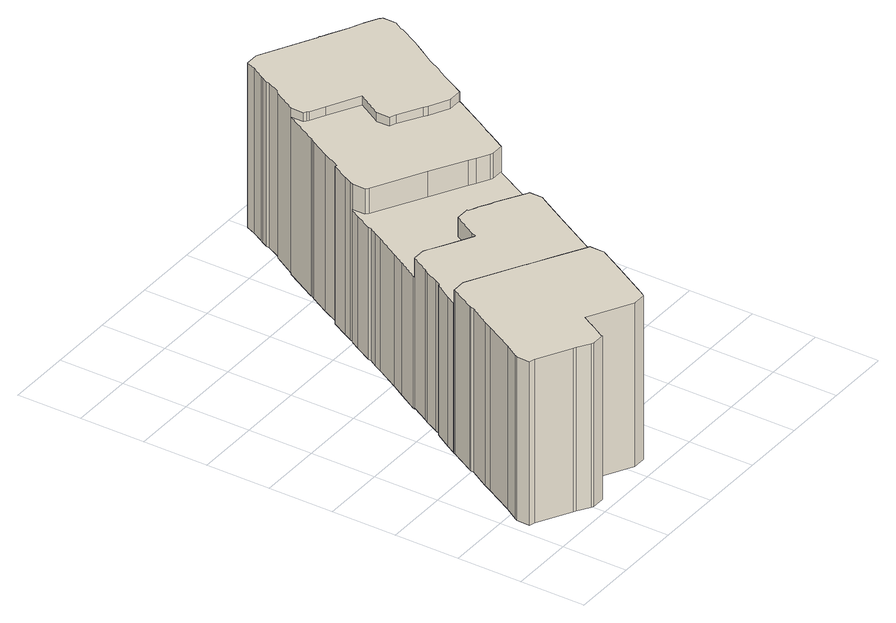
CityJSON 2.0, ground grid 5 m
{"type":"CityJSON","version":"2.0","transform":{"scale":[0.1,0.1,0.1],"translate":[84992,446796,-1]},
"CityObjects":{
"building1":{"type":"Building","children":["building1-1"]},
"building1-1":{"type":"BuildingPart","parents":["building1"],"geometry":[{"type":"Solid","lod":"1.3","boundaries":[[[[0,1,2,3]],[[2,4,5,3]],[[5,6,7,8,9,10,11,12,13,14,15,16,17,18,19,20,21,22,23,24,25,26,27,28,29,30,31,32,33,34,35,36,37,38,39,0,3]],[[39,40,1,0]],[[1,40,41,42,43,44,45,46,47,48,49,50,51,52,53,54,55,56,57,58,59,60,61,62,63,64,65,66,67,68,69,70,71,72,4,2]],[[4,72,6,5]],[[72,71,7,6]],[[71,70,8,7]],[[70,69,9,8]],[[69,68,10,9]],[[68,67,11,10]],[[67,66,12,11]],[[66,65,13,12]],[[65,64,14,13]],[[64,63,15,14]],[[63,62,16,15]],[[62,61,17,16]],[[61,60,18,17]],[[60,59,19,18]],[[59,58,20,19]],[[58,57,73,21,20]],[[73,74,75,21]],[[76,77,78,30]],[[30,78,49,48,31]],[[31,48,47,32]],[[32,47,46,33]],[[33,46,45,34]],[[34,45,44,35]],[[35,44,43,36]],[[36,43,42,37]],[[37,42,41,38]],[[38,41,40,39]],[[79,50,49,78]],[[80,51,50,79]],[[81,52,51,80]],[[82,53,52,81]],[[83,54,53,82]],[[84,55,54,83]],[[85,56,55,84]],[[57,56,85,73]],[[77,86,87,88,89,90,91,92,93,94,95,96,97,98,99,100,101,102,103,104,105,106,107,108,109,110,74,73,85,84,83,82,81,80,79,78]],[[74,110,111,75]],[[28,27,26,25,24,23,22,21,75,111,112,113,114,115,116,117,118,119,120,121,122,123,124,125,126,127,128,129,130,131,76,30,29]],[[131,86,77,76]],[[130,87,86,131]],[[129,88,87,130]],[[128,89,88,129]],[[127,90,89,128]],[[126,91,90,127]],[[125,132,92,91,126]],[[133,93,92,132]],[[134,94,93,133]],[[135,95,94,134]],[[136,96,95,135]],[[137,97,96,136]],[[138,98,97,137]],[[139,99,98,138]],[[140,100,99,139]],[[141,101,100,140]],[[142,102,101,141]],[[143,103,102,142]],[[144,104,103,143]],[[145,105,104,144]],[[146,106,105,145]],[[147,107,106,146]],[[108,107,147,148]],[[109,108,148,113,112]],[[110,109,112,111]],[[113,148,149,150,151]],[[114,113,151,152]],[[115,114,152,153]],[[116,115,153,154]],[[117,116,154,155]],[[118,117,155,156]],[[119,118,156,157]],[[120,119,157,158]],[[121,120,158,159]],[[122,121,159,160]],[[123,122,160,161]],[[124,123,161,162]],[[163,125,124,162]],[[164,165,132,125,163]],[[165,166,167,168,169,170,171,172,173,174,175,176,177,178,179,180,181,182,183,184,185,149,148,147,146,145,144,143,142,141,140,139,138,137,136,135,134,133,132]],[[149,185,186,150]],[[161,160,159,158,157,156,155,154,153,152,151,150,186,187,188,189,190,191,192,193,194,195,196,197,198,199,200,201,202,203,164,163,162]],[[203,166,165,164]],[[202,167,166,203]],[[201,168,167,202]],[[200,169,168,201]],[[199,170,169,200]],[[198,171,170,199]],[[197,172,171,198]],[[196,173,172,197]],[[195,174,173,196]],[[204,205,206,174,195]],[[174,206,207,175]],[[207,208,176,175]],[[208,209,177,176]],[[209,210,178,177]],[[210,211,179,178]],[[211,212,180,179]],[[212,213,181,180]],[[213,214,182,181]],[[182,214,215,216,189]],[[183,182,189,188]],[[184,183,188,187]],[[185,184,187,186]],[[194,193,192,191,190,189,216,217,218,219,220,221,222,223,224,225,226,227,228,229,230,231,232,233,234,235,236,237,238,239,240,241,242,243,204,195]],[[243,244,205,204]],[[206,205,244,245,246,247,248,249,250,251,252,253,254,255,256,257,258,259,260,261,262,263,264,265,266,267,215,214,213,212,211,210,209,208,207]],[[215,267,217,216]],[[267,266,218,217]],[[266,265,219,218]],[[265,264,268,220,219]],[[268,269,221,220]],[[221,269,270,222]],[[222,270,271,223]],[[223,271,272,224]],[[272,273,225,224]],[[273,274,226,225]],[[274,275,227,226]],[[227,275,276,228]],[[228,276,277,229]],[[229,277,278,230]],[[230,278,279,231]],[[231,279,280,232]],[[232,280,281,233]],[[233,281,282,234]],[[234,282,283,235]],[[235,283,252,251,236]],[[236,251,250,237]],[[237,250,249,238]],[[238,249,248,239]],[[239,248,247,240]],[[240,247,246,241]],[[241,246,245,242]],[[242,245,244,243]],[[284,285,286,252,283]],[[252,286,287,253]],[[287,288,254,253]],[[288,289,255,254]],[[289,290,256,255]],[[290,291,257,256]],[[257,291,292,258]],[[258,292,293,259]],[[293,294,260,259]],[[294,295,261,260]],[[295,296,262,261]],[[296,297,263,262]],[[297,298,264,263]],[[264,298,299,300,268]],[[282,281,280,279,278,277,276,275,274,273,272,271,270,269,268,300,301,302,303,304,305,306,307,308,309,310,311,312,313,314,315,316,317,318,319,320,321,322,323,324,325,326,327,284,283]],[[327,328,285,284]],[[286,285,328,329,330,331,332,333,334,335,336,337,338,339,340,341,342,343,344,345,346,347,348,349,350,351,352,353,354,299,298,297,296,295,294,293,292,291,290,289,288,287]],[[299,354,301,300]],[[354,353,302,301]],[[353,352,303,302]],[[352,351,304,303]],[[351,350,305,304]],[[350,349,306,305]],[[349,348,307,306]],[[348,347,308,307]],[[347,346,309,308]],[[346,345,310,309]],[[310,345,344,311]],[[311,344,343,312]],[[312,343,342,313]],[[313,342,341,314]],[[314,341,340,315]],[[315,340,339,316]],[[316,339,338,317]],[[317,338,337,318]],[[318,337,336,319]],[[319,336,335,320]],[[320,335,334,321]],[[321,334,333,322]],[[322,333,332,323]],[[323,332,331,324]],[[324,331,330,325]],[[325,330,329,326]],[[326,329,328,327]]]]}]}
},
"vertices":[
[8,42,8],[8,42,138],[8,32,138],[8,32,8],[12,31,138],[12,31,8],[37,17,8],[39,16,8],[48,10,8],[50,9,8],[60,9,8],[60,10,8],[66,20,8],[67,22,8],[68,24,8],[72,31,8],[105,13,8],[115,13,8],[117,16,8],[134,46,8],[144,64,8],[144,65,8],[134,65,8],[109,79,8],[107,80,8],[95,87,8],[92,89,8],[91,89,8],[89,90,8],[52,111,8],[52,121,8],[51,121,8],[51,120,8],[41,102,8],[40,100,8],[40,98,8],[31,83,8],[28,77,8],[16,55,8],[9,44,8],[9,44,138],[16,55,138],[28,77,138],[31,83,138],[40,98,138],[40,100,138],[41,102,138],[51,120,138],[51,121,138],[52,121,138],[62,121,138],[102,99,138],[103,98,138],[107,96,138],[121,88,138],[142,76,138],[144,75,138],[144,65,138],[144,64,138],[134,46,138],[117,16,138],[115,13,138],[105,13,138],[72,31,138],[68,24,138],[67,22,138],[66,20,138],[60,10,138],[60,9,138],[50,9,138],[48,10,138],[39,16,138],[37,17,138],[144,65,127],[145,65,127],[145,65,8],[52,122,8],[52,122,127],[52,121,127],[62,121,127],[102,99,127],[103,98,127],[107,96,127],[121,88,127],[142,76,127],[144,75,127],[56,129,127],[64,142,127],[65,142,127],[67,146,127],[72,156,127],[74,159,127],[82,173,127],[92,173,127],[96,171,127],[106,165,127],[126,154,127],[128,158,127],[138,176,127],[148,176,127],[149,176,127],[149,175,127],[155,172,127],[156,172,127],[164,167,127],[167,166,127],[187,154,127],[189,153,127],[189,143,127],[187,140,127],[174,117,127],[174,117,8],[187,140,8],[189,143,8],[179,143,8],[178,144,8],[161,153,8],[154,157,8],[146,162,8],[133,140,8],[123,140,8],[121,141,8],[95,156,8],[83,163,8],[82,163,8],[82,173,8],[74,159,8],[72,156,8],[67,146,8],[65,142,8],[64,142,8],[56,129,8],[82,173,112],[92,173,112],[96,171,112],[106,165,112],[126,154,112],[128,158,112],[138,176,112],[148,176,112],[149,176,112],[149,175,112],[155,172,112],[156,172,112],[164,167,112],[167,166,112],[187,154,112],[189,153,112],[189,143,112],[189,144,112],[189,144,7],[189,143,7],[179,143,7],[178,144,7],[161,153,7],[154,157,7],[146,162,7],[133,140,7],[123,140,7],[121,141,7],[95,156,7],[83,163,7],[82,163,7],[82,173,7],[82,174,7],[82,174,112],[91,189,112],[97,199,112],[107,217,112],[110,223,112],[114,229,112],[114,231,112],[121,244,112],[125,251,112],[126,252,112],[126,242,112],[128,240,112],[166,219,112],[192,204,112],[197,201,112],[206,196,112],[208,195,112],[218,195,112],[217,194,112],[202,166,112],[194,153,112],[194,153,7],[202,166,7],[217,194,7],[218,195,7],[218,205,7],[217,206,7],[176,229,7],[136,251,7],[136,252,7],[126,252,7],[125,251,7],[121,244,7],[114,231,7],[114,229,7],[110,223,7],[107,217,7],[97,199,7],[91,189,7],[127,254,7],[127,254,132],[126,252,132],[126,242,132],[128,240,132],[166,219,132],[192,204,132],[197,201,132],[206,196,132],[208,195,132],[218,195,132],[226,209,132],[226,209,7],[229,215,7],[230,216,7],[247,247,7],[247,248,7],[247,258,7],[246,259,7],[231,267,7],[211,278,7],[220,294,7],[222,296,7],[222,306,7],[220,307,7],[210,313,7],[203,317,7],[194,322,7],[189,325,7],[182,329,7],[180,330,7],[170,330,7],[156,305,7],[156,304,7],[154,301,7],[146,287,7],[139,273,7],[138,273,7],[137,273,7],[130,260,7],[130,260,132],[137,273,132],[138,273,132],[139,273,132],[146,287,132],[154,301,132],[156,304,132],[156,305,132],[170,330,132],[170,320,132],[172,319,132],[173,318,132],[184,312,132],[208,299,132],[197,280,132],[197,270,132],[202,268,132],[219,258,132],[222,256,132],[237,248,132],[247,248,132],[247,247,132],[230,216,132],[229,215,132],[247,248,8],[247,258,8],[246,259,8],[231,267,8],[211,278,8],[220,294,8],[222,296,8],[222,306,8],[220,307,8],[210,313,8],[203,317,8],[194,322,8],[189,325,8],[182,329,8],[180,330,8],[170,330,8],[180,347,8],[180,347,139],[170,330,139],[170,320,139],[172,319,139],[173,318,139],[184,312,139],[208,299,139],[197,280,139],[197,270,139],[202,268,139],[219,258,139],[222,256,139],[237,248,139],[247,248,139],[248,248,139],[248,248,8],[257,265,8],[261,272,8],[263,275,8],[268,285,8],[276,298,8],[281,306,8],[289,321,8],[289,322,8],[293,329,8],[293,339,8],[291,341,8],[282,346,8],[278,348,8],[271,351,8],[256,359,8],[252,361,8],[251,362,8],[250,362,8],[211,383,8],[209,384,8],[199,384,8],[196,377,8],[191,368,8],[190,366,8],[187,361,8],[187,359,8],[182,349,8],[182,349,139],[187,359,139],[187,361,139],[190,366,139],[191,368,139],[196,377,139],[199,384,139],[209,384,139],[211,383,139],[250,362,139],[251,362,139],[252,361,139],[256,359,139],[271,351,139],[278,348,139],[282,346,139],[291,341,139],[293,339,139],[293,329,139],[289,322,139],[289,321,139],[281,306,139],[276,298,139],[268,285,139],[263,275,139],[261,272,139],[257,265,139]
]}
